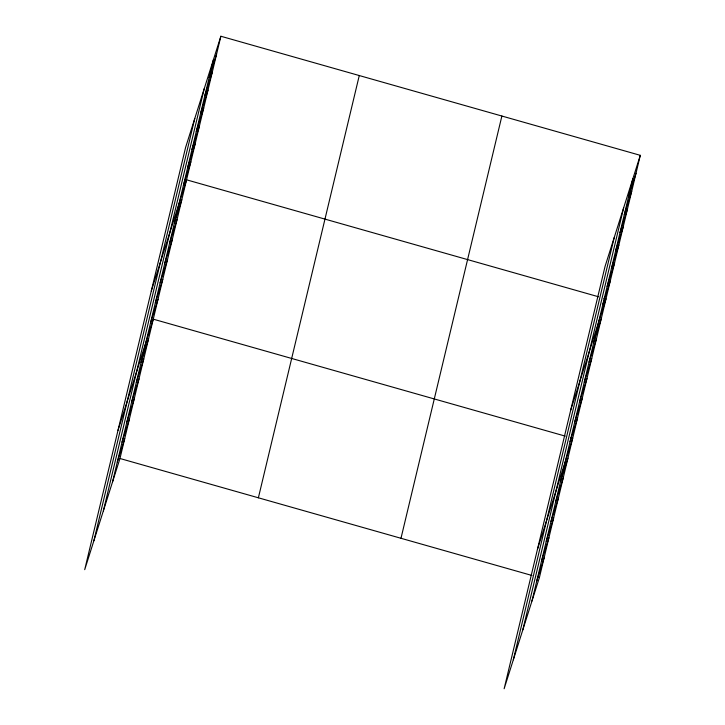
<?xml version="1.0" encoding="UTF-8"?>
<svg xmlns="http://www.w3.org/2000/svg" width="725" height="725" viewBox="0 0 725 725"><rect width="100%" height="100%" fill="white"/><g stroke="black" fill="none" stroke-linecap="round" stroke-linejoin="round"><path stroke-width="1.09" d="M93.887 540.714L194.78 118.465M103.349 510.889L204.242 88.631M112.538 481.935L213.431 59.677M220.862 36.25L185.6 147.42L84.707 569.669L119.969 458.499L220.862 36.25L640.293 155.331L539.4 577.58L504.138 688.75L605.031 266.501L640.293 155.331M258.381 497.794L359.274 75.545M400.988 538.285L501.881 116.036M513.318 659.795L614.22 237.546M522.788 629.962L623.681 207.712M531.969 601.007L632.862 178.758M209.144 77.629L216.576 54.194M204.858 95.573L212.289 72.137M200.562 113.517L208.002 90.09M196.276 131.461L203.707 108.034M191.989 149.413L199.42 125.978M187.703 167.357L195.134 143.922M183.416 185.301L190.847 161.874M151.289 290.988L186.561 179.818L598.542 296.779M174.372 223.155L181.803 199.719M169.614 243.056L177.045 219.63M164.856 262.967L172.287 239.531M160.098 282.868L167.529 259.441M155.34 302.778L162.781 279.343M150.592 322.679L158.023 299.253M118.003 430.333L153.265 319.163L565.246 436.124M141.076 362.5L148.507 339.064M136.318 382.401L143.749 358.975M131.56 402.312L138.992 378.876M126.802 422.213L134.234 398.786M122.045 442.123L129.485 418.688M117.296 462.024L124.727 438.598M628.575 196.702L636.006 173.275M624.288 214.654L631.72 191.219M620.002 232.598L627.433 209.163M615.715 250.542L623.147 227.115M611.42 268.486L618.86 245.059M607.133 286.429L614.564 263.003M602.847 304.382L610.278 280.947M570.729 410.06L605.991 298.89L603.862 298.292M593.802 342.227L601.233 318.801M589.044 362.138L596.476 338.702M584.287 382.039L591.727 358.612M579.538 401.949L586.969 378.522M574.78 421.859L582.211 398.424M570.022 441.761L577.453 418.334M537.433 549.405L572.696 438.235L570.566 437.628M560.507 481.572L567.938 458.146M555.749 501.483L563.189 478.047M551 521.384L558.431 497.957M546.242 541.294L553.673 517.858M541.484 561.195L548.916 537.769M536.727 581.106L544.158 557.67M119.969 458.499L531.951 575.469M537.27 576.973L539.4 577.58"/></g></svg>
